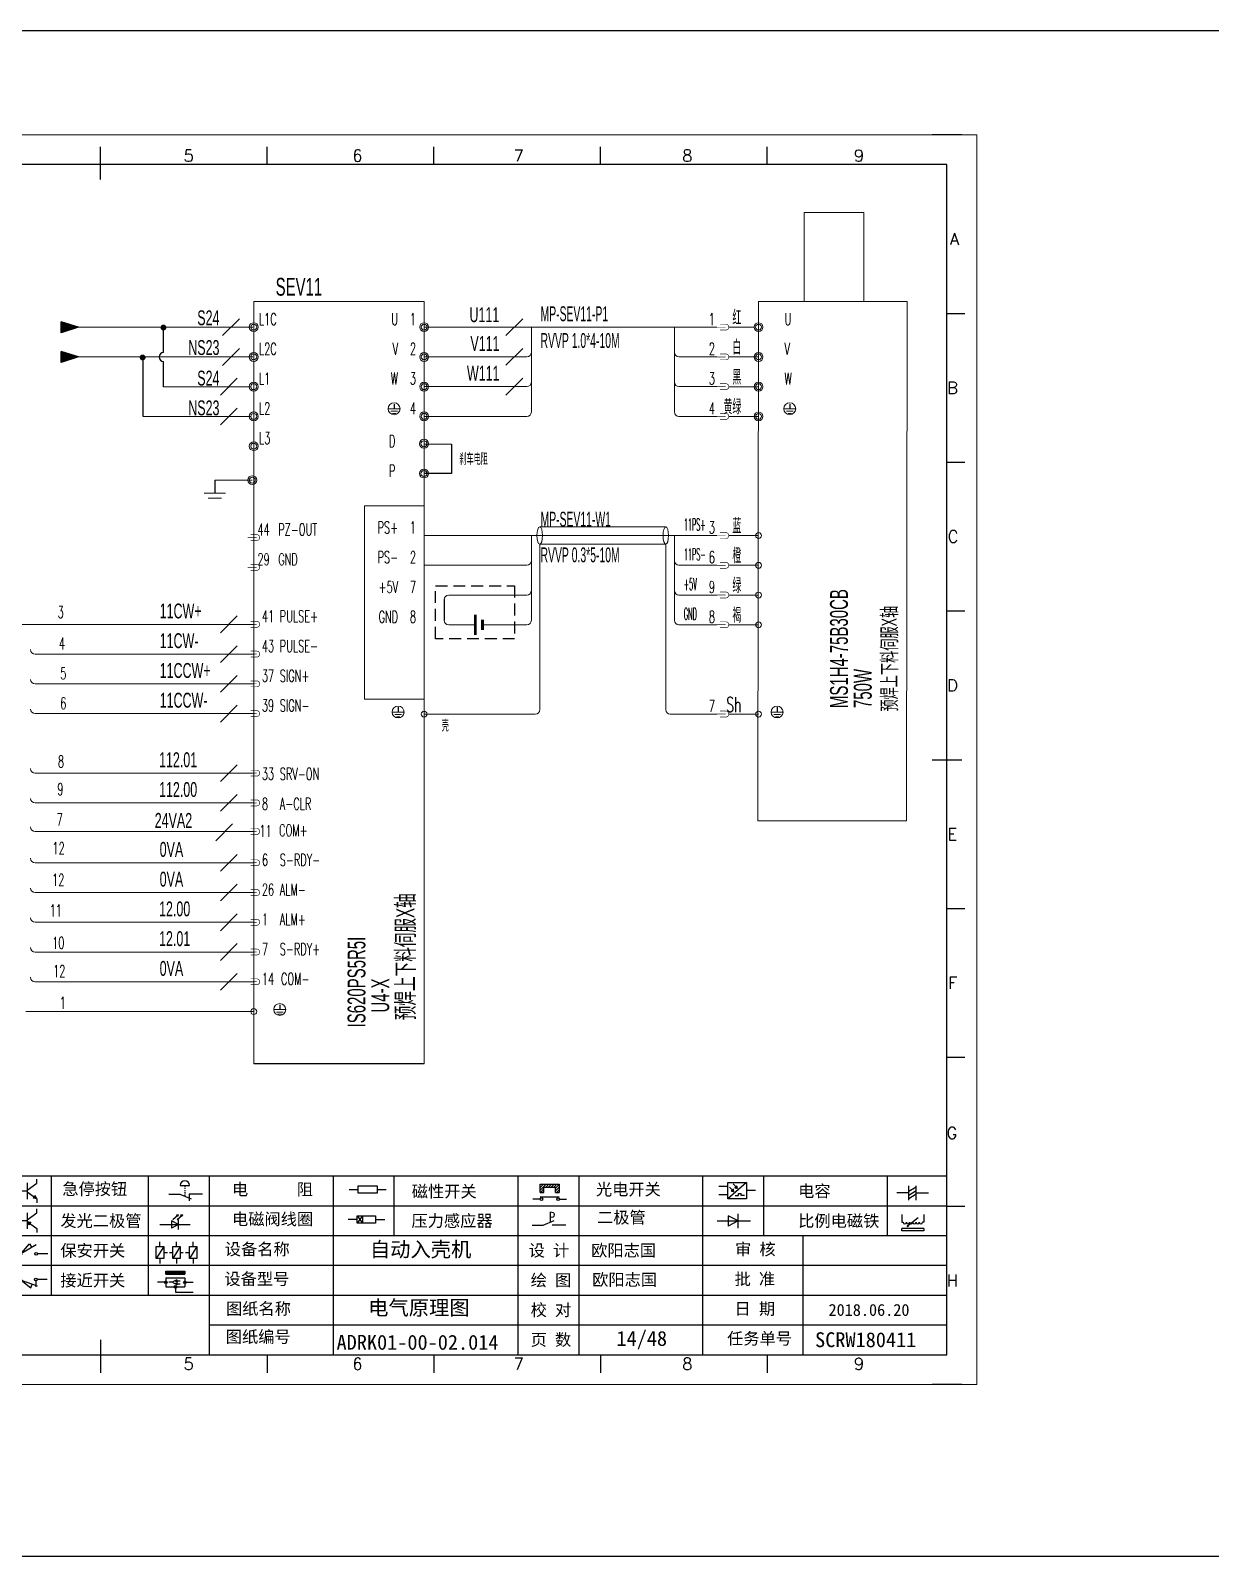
# Model space of a CAD drawing. Header units: millimetres. Extents: x 336 to 12810, y -1577 to 4105.
# Drawn here: x 8872 to 9070.3, y -364.4 to -108 of the extents above; entities that cross this region are included whole.
import ezdxf
from ezdxf.enums import TextEntityAlignment as Align

# ---------------------------------------------------------------- set-up
doc = ezdxf.new("R2010")
doc.units = ezdxf.units.MM
doc.linetypes.add('DASHED', pattern=[0.75, 0.5, -0.25])
doc.layers.add('AE_BOR', color=1, linetype='Continuous')
doc.layers.add('Dimension', color=3, linetype='Continuous', lineweight=13)
doc.styles.get("Standard").update_dxf_attribs({"font": ''})
doc.styles.add('WD', font='romans.shx', dxfattribs={"width": 0.8, "bigfont": 'gbcbig.shx'})
doc.styles.add('样式 8', font='arial.ttf', dxfattribs={"width": 0.6, "height": 2.5})
doc.styles.add('汉字', font='')
doc.styles.get('Standard').set_extended_font_data('SimSun')
doc.styles.get('汉字').set_extended_font_data('新宋体')

# ---------------------------------------------------------------- blocks, each defined once
blk = doc.blocks.new('磁性开关')
at = {"linetype": 'ByBlock'}
h = blk.add_hatch(dxfattribs=at)
h.set_pattern_fill('ANSI31', color=256, scale=0.1, style=0)
h.paths.add_polyline_path([(-1910.88, -776.69), (-1910.88, -775.29), (-1907.69, -775.29), (-1907.69, -776.69), (-1908.31, -776.69), (-1908.31, -775.79), (-1910.25, -775.79), (-1910.25, -776.69)])
for p, q in [((-1910.88, -776.69), (-1910.88, -775.29)), ((-1910.88, -775.29), (-1907.69, -775.29)), ((-1910.88, -776.69), (-1910.25, -776.69)), ((-1910.25, -776.69), (-1910.25, -775.79)), ((-1910.25, -775.79), (-1908.31, -775.79)), ((-1908.31, -776.69), (-1908.31, -775.79)), ((-1908.31, -776.69), (-1907.69, -776.69)), ((-1907.69, -775.29), (-1907.69, -776.69)), ((-1910.91, -777.81), (-1912.09, -777.81)), ((-1910.88, -777.39), (-1907.69, -777.39)), ((-1907.66, -777.81), (-1906.48, -777.81))]:
    blk.add_line(p, q, dxfattribs=at)
for centre in [(-1910.68, -777.81), (-1907.88, -777.81)]:
    blk.add_circle(centre, 0.225, dxfattribs=at)
blk = doc.blocks.new('光电开关')
at = {"linetype": 'ByBlock'}
h = blk.add_hatch(dxfattribs=at)
h.set_pattern_fill('ANSI31', color=256, scale=0.01, style=0)
h.set_pattern_definition([(45, (0.172267, 0), (-0.0224506403, 0.0224506403), [])])
h.paths.add_polyline_path([(-1882.44, -776.34), (-1882.5, -775.91), (-1882.68, -776.07)])
h.paths.add_polyline_path([(-1882.86, -776.23), (-1882.44, -776.34), (-1882.68, -776.07)])
h.paths.add_polyline_path([(-1883.05, -776.88), (-1883.11, -776.45), (-1883.29, -776.61)])
h.paths.add_polyline_path([(-1883.47, -776.77), (-1883.05, -776.88), (-1883.29, -776.61)])
for p, q in [((-1884.01, -775.96), (-1885.56, -775.96)), ((-1880.91, -775.3), (-1884.01, -778.05)), ((-1883.75, -776.09), (-1883.05, -776.88)), ((-1883.11, -776.45), (-1883.47, -776.77)), ((-1883.05, -776.88), (-1883.47, -776.77)), ((-1883.14, -775.55), (-1882.44, -776.34)), ((-1883.05, -776.88), (-1883.11, -776.45)), ((-1882.5, -775.91), (-1882.86, -776.23)), ((-1882.44, -776.34), (-1882.86, -776.23)), ((-1882.44, -776.34), (-1882.5, -775.91)), ((-1879.37, -776.67), (-1880.91, -776.67)), ((-1884.01, -777.39), (-1885.56, -777.39)), ((-1882.78, -777.47), (-1882.23, -777.47)), ((-1882.23, -777.47), (-1882.23, -777.14)), ((-1882.23, -777.14), (-1881.78, -777.14)), ((-1881.78, -777.47), (-1881.78, -777.14)), ((-1881.23, -777.47), (-1881.78, -777.47))]:
    blk.add_line(p, q, dxfattribs=at)
blk.add_lwpolyline([(-1884.01, -775.3), (-1880.91, -775.3), (-1880.91, -778.05), (-1884.01, -778.05)], close=True, dxfattribs=at)
blk = doc.blocks.new('电磁阀线圈')
at = {"linetype": 'ByBlock'}
for p, q in [((-1854.61, -796.54), (-1856.17, -796.54)), ((-1854.61, -795.92), (-1853.75, -797.16)), ((-1853.75, -795.92), (-1854.61, -797.16)), ((-1853.75, -795.92), (-1853.75, -797.16)), ((-1851.53, -796.54), (-1849.97, -796.54))]:
    blk.add_line(p, q, dxfattribs=at)
blk.add_lwpolyline([(-1854.61, -795.92), (-1851.53, -795.92), (-1851.53, -797.16), (-1854.61, -797.16)], close=True, dxfattribs=at)
blk = doc.blocks.new('压力感应器')
at = {"linetype": 'ByBlock'}
for p, q in [((-1817.44, -777.73), (-1815.59, -777.73)), ((-1815.59, -777.73), (-1813.71, -776.93)), ((-1811.78, -777.73), (-1814.05, -777.73))]:
    blk.add_line(p, q, dxfattribs=at)
at = {"linetype": 'ByBlock', "insert": (-1814.65, -775.48), "char_height": 1.68, "width": 1.2242, "attachment_point": 1}
blk.add_mtext('{\\fNSimSun|b0|i0|c134|p49;P}', dxfattribs=at)
blk = doc.blocks.new('二极管')
at = {"linetype": 'ByBlock'}
for p, q in [((-1787.52, -776.77), (-1781.92, -776.77)), ((-1783.97, -776.77), (-1785.69, -775.9)), ((-1785.69, -775.9), (-1785.69, -777.65)), ((-1783.97, -776.77), (-1785.69, -777.65)), ((-1783.97, -777.99), (-1783.97, -775.56))]:
    blk.add_line(p, q, dxfattribs=at)
blk = doc.blocks.new('NPN三极管')
at = {"linetype": 'ByBlock'}
for p, q in [((-1785.73, -781.97), (-1787.81, -781.97)), ((-1785.73, -780.61), (-1785.73, -783.32)), ((-1785.73, -781.82), (-1784.15, -780.66)), ((-1784.15, -780.66), (-1784.15, -779.98)), ((-1785.73, -782.11), (-1784.15, -783.27)), ((-1784.41, -782.73), (-1784.74, -783.18)), ((-1784.15, -783.27), (-1784.74, -783.18)), ((-1784.15, -783.27), (-1784.41, -782.73)), ((-1784.15, -783.27), (-1784.15, -783.96))]:
    blk.add_line(p, q, dxfattribs=at)
blk = doc.blocks.new('PNP三极管')
at = {"linetype": 'ByBlock'}
for p, q in [((-1784.9, -786.74), (-1786.98, -786.74)), ((-1784.9, -785.38), (-1784.9, -788.09)), ((-1784.9, -786.59), (-1783.32, -785.43)), ((-1784.9, -786.88), (-1783.32, -788.04)), ((-1784.9, -786.88), (-1784.31, -786.97)), ((-1784.9, -786.88), (-1784.64, -787.42)), ((-1784.31, -786.97), (-1784.64, -787.42)), ((-1783.32, -785.43), (-1783.32, -784.75)), ((-1783.32, -788.04), (-1783.32, -788.73))]:
    blk.add_line(p, q, dxfattribs=at)
blk = doc.blocks.new('常开行程开关')
at = {"linetype": 'ByBlock'}
for p, q in [((-1786.29, -792.3), (-1788.01, -792.3)), ((-1785.89, -792.17), (-1784.52, -790.62)), ((-1785.89, -792.17), (-1783.43, -790.72)), ((-1784.52, -790.62), (-1784.19, -791.17)), ((-1781.48, -792.3), (-1783.21, -792.3))]:
    blk.add_line(p, q, dxfattribs=at)
for centre in [(-1786.07, -792.3), (-1783.42, -792.3)]:
    blk.add_circle(centre, 0.219, dxfattribs=at)
blk = doc.blocks.new('常闭行程开关')
at = {"linetype": 'ByBlock'}
for p, q in [((-1786.34, -796.62), (-1788.07, -796.62)), ((-1785.93, -796.72), (-1783.25, -797.7)), ((-1785.93, -796.72), (-1784.3, -798)), ((-1784.3, -798), (-1784.08, -797.4)), ((-1783.48, -796.84), (-1783.48, -797.85)), ((-1781.54, -796.62), (-1783.26, -796.62))]:
    blk.add_line(p, q, dxfattribs=at)
for centre in [(-1786.12, -796.62), (-1783.48, -796.62)]:
    blk.add_circle(centre, 0.219, dxfattribs=at)
blk = doc.blocks.new('电容')
at = {"linetype": 'ByBlock'}
for p, q in [((-1756.08, -781.77), (-1758.13, -781.77)), ((-1756.08, -782.99), (-1756.08, -780.56)), ((-1754.86, -780.79), (-1756.08, -781.55)), ((-1754.86, -781.44), (-1756.08, -782.2)), ((-1754.86, -781.99), (-1756.08, -782.75)), ((-1754.86, -782.99), (-1754.86, -780.56)), ((-1754.86, -781.77), (-1752.81, -781.77))]:
    blk.add_line(p, q, dxfattribs=at)
blk = doc.blocks.new('发光二极管')
at = {"linetype": 'ByBlock'}
for p, q in [((-1758.01, -786.77), (-1752.89, -786.77)), ((-1754.84, -786.77), (-1756.04, -786.16)), ((-1756.04, -786.16), (-1756.04, -787.39)), ((-1754.84, -786.77), (-1756.04, -787.39)), ((-1755.78, -785.92), (-1754.89, -785.14)), ((-1754.89, -785.14), (-1755.2, -785.22)), ((-1755.2, -785.22), (-1755.01, -785.43)), ((-1755.08, -785.92), (-1754.18, -785.14)), ((-1754.89, -785.14), (-1755.01, -785.43)), ((-1754.84, -787.63), (-1754.84, -785.92)), ((-1754.18, -785.14), (-1754.49, -785.22)), ((-1754.49, -785.22), (-1754.31, -785.43)), ((-1754.18, -785.14), (-1754.31, -785.43))]:
    blk.add_line(p, q, dxfattribs=at)
blk = doc.blocks.new('比例电磁阀')
at = {"linetype": 'ByBlock'}
for p, q in [((-1757.26, -775.38), (-1757.26, -776.71)), ((-1757.26, -776.71), (-1757.05, -776.71)), ((-1754.5, -775.98), (-1756.35, -777.44)), ((-1753.58, -776.71), (-1753.8, -776.71)), ((-1753.58, -775.38), (-1753.58, -776.71)), ((-1753.6, -777.73), (-1757.25, -777.73)), ((-1757.25, -778.13), (-1757.25, -777.73)), ((-1753.6, -778.13), (-1757.25, -778.13)), ((-1756.35, -777.44), (-1756.25, -777.25)), ((-1756.35, -777.44), (-1756.15, -777.38)), ((-1756.15, -777.38), (-1756.25, -777.25)), ((-1753.6, -777.73), (-1753.6, -778.13))]:
    blk.add_line(p, q, dxfattribs=at)
for centre in [(-1756.78, -776.71), (-1756.24, -776.71), (-1755.7, -776.71), (-1755.15, -776.71), (-1754.61, -776.71), (-1754.07, -776.71)]:
    blk.add_arc(centre, 0.271, 180, 0, dxfattribs=at)
blk = doc.blocks.new('保安开关')
at = {"linetype": 'ByBlock'}
for p, q in [((-1757.33, -790.79), (-1758.6, -792.81)), ((-1757.96, -790.79), (-1757.96, -789.97)), ((-1757.33, -791.8), (-1756.72, -791.8)), ((-1756.35, -791.8), (-1755.89, -791.8)), ((-1754.54, -790.79), (-1755.81, -792.81)), ((-1755.17, -790.79), (-1755.17, -789.97)), ((-1754.52, -791.8), (-1754.06, -791.8)), ((-1753.69, -791.8), (-1753.08, -791.8)), ((-1751.75, -790.79), (-1753.02, -792.81)), ((-1752.39, -790.79), (-1752.39, -789.97)), ((-1757.96, -792.81), (-1757.96, -793.62)), ((-1755.17, -792.81), (-1755.17, -793.62)), ((-1752.39, -792.81), (-1752.39, -793.62))]:
    blk.add_line(p, q, dxfattribs=at)
for points in [[(-1758.6, -790.79), (-1757.33, -790.79), (-1757.33, -792.81), (-1758.6, -792.81)], [(-1755.81, -790.79), (-1754.54, -790.79), (-1754.54, -792.81), (-1755.81, -792.81)], [(-1753.02, -790.79), (-1751.75, -790.79), (-1751.75, -792.81), (-1753.02, -792.81)]]:
    blk.add_lwpolyline(points, close=True, dxfattribs=at)
blk = doc.blocks.new('接近开关')
at = {"linetype": 'ByBlock'}
h = blk.add_hatch(dxfattribs=at)
h.set_pattern_fill('ANSI31', color=256, scale=0.01, style=0)
h.set_pattern_definition([(45, (-89.131516, -30.795668), (-0.0224506403, 0.0224506403), [])])
h.paths.add_polyline_path([(-1516.96, -1123.35), (-1516.96, -1122.85), (-1513.76, -1122.85), (-1513.76, -1123.35)])
for p, q in [((-1516.96, -1123.35), (-1516.96, -1122.85)), ((-1516.96, -1122.85), (-1513.76, -1122.85)), ((-1513.76, -1122.85), (-1513.76, -1123.35)), ((-1517.18, -1124.71), (-1518.36, -1124.71)), ((-1516.96, -1123.35), (-1513.76, -1123.35)), ((-1516.96, -1123.95), (-1513.76, -1123.95)), ((-1516.96, -1123.95), (-1516.96, -1125.47)), ((-1516.96, -1125.47), (-1513.76, -1125.47)), ((-1515.91, -1124.71), (-1516.45, -1124.71)), ((-1515.11, -1124.31), (-1515.91, -1124.71)), ((-1515.11, -1125.11), (-1515.91, -1124.71)), ((-1515.33, -1124.53), (-1515.17, -1124.53)), ((-1515.33, -1124.88), (-1515.17, -1124.88)), ((-1515.25, -1124.45), (-1515.25, -1124.61)), ((-1515.11, -1124.31), (-1515.11, -1125.11)), ((-1515.11, -1124.48), (-1514.58, -1124.48)), ((-1515.11, -1124.94), (-1514.58, -1124.94)), ((-1513.76, -1123.95), (-1513.76, -1125.47)), ((-1513.54, -1124.71), (-1512.36, -1124.71)), ((-1515.36, -1125.69), (-1515.36, -1126.36)), ((-1515.36, -1126.36), (-1512.36, -1126.36))]:
    blk.add_line(p, q, dxfattribs=at)
for centre in [(-1516.96, -1124.71), (-1515.36, -1125.47), (-1513.76, -1124.71)]:
    blk.add_circle(centre, 0.225, dxfattribs=at)
blk = doc.blocks.new('电阻')
at = {"linetype": 'ByBlock'}
for p, q in [((-3.09, 0), (-1.57, 0)), ((1.57, 0), (3.09, 0))]:
    blk.add_line(p, q, dxfattribs=at)
blk.add_lwpolyline([(-1.57, 0.63), (1.57, 0.63), (1.57, -0.63), (-1.57, -0.63)], close=True, dxfattribs=at)
blk = doc.blocks.new('急停按钮')
at = {"linetype": 'ByBlock'}
for p, q in [((-1.86, 0), (0, 0)), ((0, 0), (1.88, -0.81)), ((0.06, 1.45), (1.61, 1.45)), ((0.83, 1.45), (0.83, 1.24)), ((0.83, 1.07), (0.83, 0.85)), ((0.83, 0.68), (0.83, 0.47)), ((0.83, 0.29), (0.83, 0.08)), ((3.81, 0), (1.54, 0)), ((1.54, 0), (1.54, -1.15)), ((0.83, -0.09), (0.83, -0.24))]:
    blk.add_line(p, q, dxfattribs=at)
blk.add_arc((0.83, 1.45), 0.774, 0, 180)
blk = doc.blocks.new('电控横A4')
for p, q in [((292, -5), (5, -5)), ((292, -205), (292, -5)), ((10.03, -205), (289.53, -205)), ((130.8, -205), (190.75, -205)), ((190.75, -205), (259.54, -205))]:
    blk.add_line(p, q)
at = {"linetype": 'ByBlock'}
for p, q in [((292, -175), (5, -175)), ((292, -180), (5, -180)), ((292, -185), (5, -185)), ((292, -190), (5, -190)), ((292, -195), (5, -195)), ((292, -200), (168.03, -200))]:
    blk.add_line(p, q, dxfattribs=at)
at = {"color": 0, "lineweight": -2}
for p, q in [((141.48, -175), (141.48, -195)), ((157.79, -175), (157.79, -195)), ((168.03, -175), (168.03, -204.92)), ((188.84, -175), (188.84, -185)), ((199.08, -175), (199.08, -185)), ((219.89, -175), (219.89, -185)), ((230.12, -175), (230.12, -185)), ((250.93, -175), (250.93, -185)), ((261.17, -175), (261.17, -185)), ((281.98, -175), (281.98, -185)), ((188.84, -185), (188.84, -204.92)), ((219.89, -185), (219.89, -205)), ((230.12, -185), (230.12, -205)), ((250.93, -185), (250.93, -205)), ((267.79, -185), (267.79, -205))]:
    blk.add_line(p, q, dxfattribs=at)
at = {"color": 0, "ltscale": 2}
for p, q in [((292, -205), (292, -183.55)), ((259.54, -205), (289.53, -205)), ((259.54, -205), (292, -205))]:
    blk.add_line(p, q, dxfattribs=at)
at = {"layer": 'AE_BOR', "color": 1, "lineweight": 15}
for p, q in [((0, 0), (297, 0)), ((297, 0), (297, -210)), ((297, -210), (0, -210))]:
    blk.add_line(p, q, dxfattribs=at)
at = {"layer": 'AE_BOR'}
for p, q in [((149.78, -5), (149.78, -2)), ((177.78, -5), (177.78, -2)), ((205.78, -5), (205.78, -2)), ((233.78, -5), (233.78, -2)), ((261.78, -5), (261.78, -2)), ((292, -30), (295, -30)), ((292, -55), (295, -55)), ((292, -80), (295, -80)), ((292, -130), (295, -130)), ((292, -155), (295, -155)), ((292, -180), (295, -180)), ((149.78, -205), (149.78, -208)), ((177.78, -205), (177.78, -208)), ((205.78, -205), (205.78, -208)), ((233.78, -205), (233.78, -208)), ((261.78, -205), (261.78, -208))]:
    blk.add_line(p, q, dxfattribs=at)
at = {"layer": 'AE_BOR', "color": 2, "lineweight": 30}
for p, q in [((149.78, -7.5), (149.78, -2.5)), ((289.5, -105), (294.5, -105)), ((149.78, -202.5), (149.78, -207.5)), ((149.78, -205), (149.78, -207.5))]:
    blk.add_line(p, q, dxfattribs=at)
at = {"layer": 'AE_BOR', "lineweight": 30}
for p, q in [((294.53, 0), (289.53, 0)), ((294.53, -210), (289.53, -210))]:
    blk.add_line(p, q, dxfattribs=at)
at = {"linetype": 'ByBlock'}
for name, p in [('NPN三极管', (1923.2, 604.5)), ('磁性开关', (2134.53, 598.96)), ('光电开关', (2139.22, 599.27)), ('电容', (2041.69, 603.98)), ('PNP三极管', (1922.37, 604.27)), ('发光二极管', (1917.72, 603.69)), ('电磁阀线圈', (2047.53, 614.3)), ('压力感应器', (2039.72, 594.52)), ('二极管', (2040.91, 594.27)), ('比例电磁阀', (2041.69, 593.98)), ('常开行程开关', (1922.37, 604.27)), ('保安开关', (1917.72, 603.98)), ('常闭行程开关', (1922.37, 604.27)), ('接近开关', (1677.72, 931.9))]:
    blk.add_blockref(name, p, dxfattribs=at)
for name, p in [('急停按钮', (163.12, -177.98)), ('电阻', (194.66, -177.22))]:
    blk.add_blockref(name, p)
at = {"char_height": 2, "attachment_point": 1, "style": '汉字'}
for s, insert in [('{\\fKaiTi_GB2312|b0|i0|c134|p49;急停按钮}', (143.35, -176.12)), ('{\\fKaiTi_GB2312|b0|i0|c134|p49;电      阻}', (171.86, -176.19)), ('{\\fKaiTi_GB2312|b0|i0|c134|p49;磁性开关}', (202.07, -176.53)), ('{\\fKaiTi_GB2312|b0|i0|c134|p49;光电开关}', (233.02, -176.19)), ('{\\fKaiTi_GB2312|b0|i0|c134|p49;电容}', (267, -176.48)), ('{\\fKaiTi_GB2312|b0|i0|c134|p49;发光二极管}', (143.02, -181.48)), ('{\\fKaiTi_GB2312|b0|i0|c134|p49;电磁阀线圈}', (171.86, -181.19)), ('{\\fKaiTi_GB2312|b0|i0|c134|p49;压力感应器}', (202.02, -181.47)), ('{\\fKaiTi_GB2312|b0|i0|c134|p49;二极管}', (233.2, -180.91)), ('{\\fKaiTi_GB2312|b0|i0|c134|p49;比例电磁铁}', (267, -181.48)), ('{\\fKaiTi_GB2312|b0|i0|c134|p49;保安开关}', (143.02, -186.48)), ('设备名称', (170.65, -186.24)), ('{\\fKaiTi_GB2312|b0|i0|c134|p0;设 计}', (221.72, -186.46)), ('{\\fKaiTi_GB2312|b0|i0|c134|p0;审 核}', (256.39, -186.25)), ('{\\fKaiTi_GB2312|b0|i0|c134|p49;接近开关}', (143.02, -191.48)), ('设备型号', (170.58, -191.24)), ('{\\fKaiTi_GB2312|b0|i0|c134|p0;绘 图}', (222.05, -191.46)), ('{\\fKaiTi_GB2312|b0|i0|c134|p0;批 准}', (256.32, -191.25)), ('图纸名称', (170.86, -196.24)), ('{\\fKaiTi_GB2312|b0|i0|c134|p0;校 对}', (222.05, -196.46)), ('{\\fKaiTi_GB2312|b0|i0|c134|p0;日 期}', (256.32, -196.25)), ('图纸编号', (170.81, -200.96)), ('{\\fKaiTi_GB2312|b0|i0|c134|p0;页 数}', (222.05, -201.46)), ('任务单号', (255.06, -201.25))]:
    blk.add_mtext(s, dxfattribs=dict(at, insert=insert))
at = {"insert": (272.1, -196.45), "char_height": 2, "width": 60.2542, "attachment_point": 1}
blk.add_mtext('{\\fKaiTi_GB2312|b0|i0|c134|p49;2018.06.20}', dxfattribs=at)
at = {"layer": 'AE_BOR', "style": 'WD'}
for s, p in [('5', (164.59, -4.5)), ('6', (192.94, -4.5)), ('7', (220.04, -4.5)), ('8', (248.37, -4.5)), ('9', (277.23, -4.5)), ('5', (164.59, -207.5)), ('6', (192.94, -207.5)), ('7', (220.04, -207.5)), ('8', (248.37, -207.5)), ('9', (277.23, -207.5))]:
    blk.add_text(s, height=2, dxfattribs=at).set_placement(p, align=Align.CENTER)
for s, p in [('A', (294.03, -17.5)), ('B', (293.84, -42.5)), ('C', (293.93, -67.5)), ('D', (293.84, -92.5)), ('E', (293.74, -117.5)), ('F', (293.74, -142.5)), ('F', (293.74, -142.5)), ('G', (293.74, -167.72)), ('H', (293.84, -192.5))]:
    blk.add_text(s, height=2, dxfattribs=at).set_placement(p, align=Align.MIDDLE_RIGHT)

msp = doc.modelspace()

# ---------------------------------------------------------------- hatches: boundary and pattern name
for points in [[(8877.157, -158.756), (8877.157, -156.886), (8880.076, -157.821)], [(8877.157, -163.756), (8877.157, -161.886), (8880.076, -162.821)]]:
    msp.add_hatch(color=256).paths.add_polyline_path(points)
at = {"lineweight": -2}
h = msp.add_hatch(color=0, dxfattribs=at)
edge = h.paths.add_edge_path()
edge.add_arc((8894.332, -157.877), 0.5, 0, 360)
h = msp.add_hatch(color=0, dxfattribs=at)
edge = h.paths.add_edge_path()
edge.add_arc((8890.827, -162.901), 0.5, 0, 360)

# ---------------------------------------------------------------- linework, layer by layer
for p, q in [((8880.076, -157.821), (8877.157, -156.886)), ((8877.157, -158.756), (8877.157, -156.886)), ((8880.076, -157.821), (8877.157, -158.756)), ((8894.327, -162.085), (8894.327, -157.821)), ((8880.076, -162.821), (8877.157, -161.886)), ((8877.157, -163.756), (8877.157, -161.886)), ((8880.076, -162.821), (8877.157, -163.756)), ((8890.91, -172.808), (8890.91, -162.821)), ((8894.327, -167.808), (8894.327, -163.557)), ((8933.082, -170.723), (8933.082, -171.513)), ((8999.572, -170.723), (8999.572, -171.513)), ((8938.135, -177.401), (8942.72, -177.471)), ((8942.72, -177.471), (8942.72, -182.401)), ((8902.95, -183.513), (8902.95, -185.694)), ((8942.72, -182.401), (8938.135, -182.401)), ((8941.512, -203.57), (8941.512, -207.07)), ((8933.767, -221.688), (8933.767, -222.478)), ((8997.448, -221.688), (8997.448, -222.478)), ((8913.875, -271.672), (8913.875, -272.462)), ((8938.135, -281.609), (8909.507, -281.609))]:
    msp.add_line(p, q)
at = {"lineweight": 0}
for p, q in [((8909.375, -157.821), (8880.076, -157.821)), ((8938.135, -157.804), (8987.332, -157.804)), ((8956.15, -172.054), (8956.15, -157.804)), ((8980.199, -172.054), (8980.199, -157.804)), ((8989.332, -157.804), (8993.574, -157.804)), ((8909.375, -162.821), (8880.076, -162.821)), ((8938.135, -162.804), (8955.4, -162.804)), ((8987.332, -162.804), (8980.949, -162.804)), ((8994.324, -162.804), (8989.332, -162.804)), ((8909.007, -167.808), (8894.327, -167.808)), ((8938.135, -167.804), (8955.4, -167.804)), ((8987.332, -167.804), (8980.949, -167.804)), ((8994.324, -167.808), (8989.332, -167.808)), ((8932.188, -171.52), (8933.976, -171.52)), ((8998.678, -171.52), (9000.466, -171.52)), ((8909.007, -172.808), (8890.91, -172.808)), ((8932.52, -171.948), (8933.644, -171.948)), ((8932.805, -172.295), (8933.379, -172.295)), ((8938.135, -172.804), (8955.4, -172.804)), ((8987.332, -172.804), (8980.949, -172.804)), ((8994.324, -172.812), (8989.332, -172.812)), ((8999.01, -171.948), (9000.134, -171.948)), ((8999.296, -172.295), (8999.869, -172.295)), ((8909.257, -183.513), (8902.95, -183.513)), ((8901.161, -185.708), (8904.738, -185.708)), ((8901.826, -186.566), (8904.074, -186.566)), ((8957.579, -191.356), (8978.74, -191.355)), ((8987.332, -192.82), (8938.135, -192.82)), ((8956.15, -207.07), (8956.15, -192.82)), ((8957.559, -194.285), (8957.559, -222.078)), ((8957.559, -194.285), (8978.74, -194.285)), ((8978.74, -194.285), (8978.74, -222.07)), ((8980.199, -207.07), (8980.199, -192.82)), ((8994.324, -192.824), (8989.332, -192.824)), ((8938.135, -197.82), (8955.4, -197.82)), ((8987.332, -197.82), (8980.949, -197.82)), ((8994.324, -197.828), (8989.332, -197.828)), ((8942.262, -202.82), (8955.4, -202.82)), ((8987.332, -202.82), (8980.949, -202.82)), ((8994.324, -202.828), (8989.332, -202.828)), ((8946.74, -207.82), (8942.262, -207.82)), ((8947.936, -207.82), (8955.4, -207.82)), ((8987.332, -207.82), (8980.949, -207.82)), ((8994.324, -207.828), (8989.332, -207.828)), ((8932.873, -222.485), (8934.661, -222.485)), ((8933.205, -222.914), (8934.329, -222.914)), ((8938.135, -222.828), (8956.809, -222.828)), ((8987.332, -222.82), (8979.49, -222.82)), ((8994.324, -222.828), (8989.332, -222.828)), ((8996.554, -222.485), (8998.343, -222.485)), ((8996.886, -222.914), (8998.01, -222.914)), ((8933.49, -223.26), (8934.064, -223.26)), ((8997.172, -223.26), (8997.745, -223.26)), ((8909.507, -247.812), (8872.762, -247.812)), ((8909.507, -252.816), (8872.762, -252.816)), ((8909.507, -257.804), (8872.762, -257.804)), ((8909.507, -262.808), (8872.762, -262.808)), ((8909.507, -267.808), (8872.742, -267.808)), ((8909.507, -272.812), (8871.198, -272.812)), ((8914.769, -272.469), (8912.98, -272.469)), ((8914.437, -272.898), (8913.313, -272.898)), ((8914.151, -273.244), (8913.578, -273.244))]:
    msp.add_line(p, q, dxfattribs=at)
at = {"color": 3, "lineweight": 0}
for p, q in [((8909.507, -207.745), (8852.136, -207.745)), ((8909.507, -212.745), (8872.762, -212.745)), ((8909.507, -217.745), (8872.762, -217.745)), ((8872.762, -222.745), (8909.507, -222.745)), ((8872.762, -232.745), (8909.507, -232.745)), ((8872.762, -237.749), (8909.507, -237.749)), ((8872.762, -242.544), (8909.507, -242.544))]:
    msp.add_line(p, q, dxfattribs=at)
at = {"color": 1}
msp.add_lwpolyline([(8713.982, -107.963), (10178.33, -107.963), (10178.33, -364.374), (8713.982, -364.374)], close=True, dxfattribs=at)
at = {"lineweight": 0}
for points in [[(9002.005, -138.521), (9012.005, -138.521), (9012.005, -153.521), (9002.005, -153.521)], [(8994.324, -153.521), (9019.324, -153.521), (9019.207, -240.772), (8994.207, -240.772)], [(8938.135, -187.82), (8928.135, -187.82), (8928.135, -220.32), (8938.135, -220.32)]]:
    msp.add_lwpolyline(points, close=True, dxfattribs=at)
msp.add_lwpolyline([(8909.507, -281.609), (8909.507, -153.521), (8938.135, -153.521), (8938.135, -281.609)], dxfattribs=at)
at = {"color": 3, "lineweight": 0, "const_width": 0.1, "flags": 128}
for points in [[(8988.832, -157.804), (8987.332, -157.804)], [(8988.832, -162.804), (8987.332, -162.804)], [(8988.832, -167.804), (8987.332, -167.804)], [(8988.832, -172.804), (8987.332, -172.804)], [(8910.007, -193.17), (8908.507, -193.17)], [(8988.832, -192.82), (8987.332, -192.82)], [(8910.007, -198.17), (8908.507, -198.17)], [(8988.832, -197.82), (8987.332, -197.82)], [(8988.832, -202.82), (8987.332, -202.82)], [(8910.007, -207.745), (8908.507, -207.745)], [(8988.832, -207.82), (8987.332, -207.82)], [(8910.007, -212.745), (8908.507, -212.745)], [(8910.007, -217.745), (8908.507, -217.745)], [(8910.007, -222.745), (8908.507, -222.745)], [(8988.832, -222.82), (8987.332, -222.82)], [(8910.007, -232.745), (8908.507, -232.745)], [(8910.007, -237.749), (8908.507, -237.749)], [(8910.007, -242.544), (8908.507, -242.544)], [(8910.007, -247.812), (8908.507, -247.812)], [(8910.007, -252.816), (8908.507, -252.816)], [(8910.007, -257.804), (8908.507, -257.804)], [(8910.007, -262.808), (8908.507, -262.808)], [(8910.007, -267.808), (8908.507, -267.808)]]:
    msp.add_lwpolyline(points, dxfattribs=at)
for points in [[(8987.832, -157.304), (8988.832, -157.304, -1), (8988.832, -158.304), (8987.832, -158.304)], [(8987.832, -162.304), (8988.832, -162.304, -1), (8988.832, -163.304), (8987.832, -163.304)], [(8987.832, -167.304), (8988.832, -167.304, -1), (8988.832, -168.304), (8987.832, -168.304)], [(8987.832, -172.304), (8988.832, -172.304, -1), (8988.832, -173.304), (8987.832, -173.304)], [(8987.832, -192.32), (8988.832, -192.32, -1), (8988.832, -193.32), (8987.832, -193.32)], [(8909.007, -192.67), (8910.007, -192.67, -1), (8910.007, -193.67), (8909.007, -193.67)], [(8987.832, -197.32), (8988.832, -197.32, -1), (8988.832, -198.32), (8987.832, -198.32)], [(8909.007, -197.67), (8910.007, -197.67, -1), (8910.007, -198.67), (8909.007, -198.67)], [(8987.832, -202.32), (8988.832, -202.32, -1), (8988.832, -203.32), (8987.832, -203.32)], [(8909.007, -207.245), (8910.007, -207.245, -1), (8910.007, -208.245), (8909.007, -208.245)], [(8987.832, -207.32), (8988.832, -207.32, -1), (8988.832, -208.32), (8987.832, -208.32)], [(8909.007, -212.245), (8910.007, -212.245, -1), (8910.007, -213.245), (8909.007, -213.245)], [(8909.007, -217.245), (8910.007, -217.245, -1), (8910.007, -218.245), (8909.007, -218.245)], [(8909.007, -222.245), (8910.007, -222.245, -1), (8910.007, -223.245), (8909.007, -223.245)], [(8987.832, -222.32), (8988.832, -222.32, -1), (8988.832, -223.32), (8987.832, -223.32)], [(8909.007, -232.245), (8910.007, -232.245, -1), (8910.007, -233.245), (8909.007, -233.245)], [(8909.007, -237.249), (8910.007, -237.249, -1), (8910.007, -238.249), (8909.007, -238.249)], [(8909.007, -242.044), (8910.007, -242.044, -1), (8910.007, -243.044), (8909.007, -243.044)], [(8909.007, -247.312), (8910.007, -247.312, -1), (8910.007, -248.312), (8909.007, -248.312)], [(8909.007, -252.316), (8910.007, -252.316, -1), (8910.007, -253.316), (8909.007, -253.316)], [(8909.007, -257.304), (8910.007, -257.304, -1), (8910.007, -258.304), (8909.007, -258.304)], [(8909.007, -262.308), (8910.007, -262.308, -1), (8910.007, -263.308), (8909.007, -263.308)], [(8909.007, -267.308), (8910.007, -267.308, -1), (8910.007, -268.308), (8909.007, -268.308)]]:
    msp.add_lwpolyline(points, format="xyb", dxfattribs=at)
at = {"color": 6, "linetype": 'DASHED', "ltscale": 4}
msp.add_lwpolyline([(8940.053, -201.258), (8953.339, -201.258), (8953.339, -210.157), (8940.053, -210.157)], close=True, dxfattribs=at)
at = {"color": 3}
for points in [[(8946.74, -206.122, 0.5, 0.5, 0), (8946.74, -209.518, 2, 2, 0)], [(8947.936, -206.971, 0.5, 0.5, 0), (8947.936, -208.669, 2, 2, 0)]]:
    msp.add_lwpolyline(points, format="xyseb", dxfattribs=at)
at = {"lineweight": 0}
for centre, radius in [((8909.507, -157.804), 0.75), ((8909.507, -157.804), 0.5), ((8938.135, -157.804), 0.75), ((8938.135, -157.804), 0.5), ((8994.324, -157.804), 0.75), ((8994.324, -157.804), 0.5), ((8909.507, -162.804), 0.75), ((8909.507, -162.804), 0.5), ((8938.135, -162.804), 0.75), ((8938.135, -162.804), 0.5), ((8994.324, -162.804), 0.75), ((8994.324, -162.804), 0.5), ((8909.507, -167.808), 0.75), ((8909.507, -167.808), 0.5), ((8938.135, -167.804), 0.75), ((8938.135, -167.804), 0.5), ((8994.324, -167.808), 0.75), ((8994.324, -167.808), 0.5), ((8933.082, -171.513), 1), ((8999.572, -171.513), 1), ((8909.507, -172.808), 0.75), ((8909.507, -172.808), 0.5), ((8938.135, -172.804), 0.75), ((8938.135, -172.804), 0.5), ((8994.324, -172.812), 0.75), ((8994.324, -172.812), 0.5), ((8938.101, -177.401), 0.75), ((8938.101, -177.401), 0.5), ((8909.507, -177.812), 0.75), ((8909.507, -177.812), 0.5), ((8938.101, -182.401), 0.75), ((8938.101, -182.401), 0.5), ((8909.257, -183.513), 0.75), ((8909.257, -183.513), 0.5), ((8994.324, -192.824), 0.5), ((8994.324, -197.828), 0.5), ((8994.324, -202.828), 0.5), ((8994.324, -207.828), 0.5), ((8933.767, -222.478), 1), ((8938.135, -222.828), 0.5), ((8994.324, -222.828), 0.5), ((8997.448, -222.478), 1), ((8913.875, -272.462), 1), ((8909.507, -272.812), 0.5)]:
    msp.add_circle(centre, radius, dxfattribs=at)
msp.add_arc((8894.327, -162.821), 0.736, 90, 270)
for centre, start, end in [((8955.4, -162.054), 270, 0), ((8980.949, -162.054), 180, 270), ((8955.4, -167.054), 270, 0), ((8980.949, -167.054), 180, 270), ((8955.4, -172.054), 270, 0), ((8980.949, -172.054), 180, 270), ((8955.4, -197.07), 270, 0), ((8980.949, -197.07), 180, 270), ((8955.4, -202.07), 270, 0), ((8980.949, -202.07), 180, 270), ((8942.262, -203.57), 90, 180), ((8942.262, -207.07), 180, 270), ((8955.4, -207.07), 270, 0), ((8980.949, -207.07), 180, 270), ((8956.809, -222.078), 270, 0), ((8979.49, -222.07), 180, 270), ((8872.742, -267.058), 180, 270)]:
    msp.add_arc(centre, 0.75, start, end, dxfattribs=at)
at = {"color": 3, "lineweight": 0}
for centre in [(8872.762, -211.995), (8872.762, -216.995), (8872.762, -221.995), (8872.762, -231.995), (8872.762, -236.999), (8872.762, -241.794), (8872.762, -247.062), (8872.762, -252.066), (8872.762, -257.054), (8872.762, -262.058)]:
    msp.add_arc(centre, 0.75, 180, 270, dxfattribs=at)
at = {"lineweight": 0}
msp.add_ellipse((8957.559, -192.82), major_axis=(0, 1.465), ratio=0.3169375, dxfattribs=at)
at = {"lineweight": 0, "extrusion": (0, 0, -1)}
msp.add_ellipse((8978.74, -192.82), major_axis=(0, 1.465), ratio=0.3169375, dxfattribs=at)
at = {"layer": 'Dimension', "lineweight": 0}
for p, q in [((8904.267, -159.235), (8907.096, -156.407)), ((8951.875, -159.218), (8954.703, -156.39)), ((8904.267, -164.235), (8907.096, -161.407)), ((8951.875, -164.218), (8954.703, -161.39)), ((8903.9, -169.222), (8906.728, -166.394)), ((8951.875, -169.218), (8954.703, -166.39)), ((8903.9, -174.222), (8906.728, -171.394)), ((8903.9, -209.159), (8906.728, -206.33)), ((8903.9, -214.159), (8906.728, -211.33)), ((8903.9, -219.159), (8906.728, -216.33)), ((8903.9, -224.159), (8906.728, -221.33)), ((8903.9, -234.159), (8906.728, -231.33)), ((8903.9, -239.163), (8906.728, -236.334)), ((8903.129, -244.101), (8905.957, -241.273)), ((8903.9, -249.226), (8906.728, -246.398)), ((8903.9, -254.23), (8906.728, -251.402)), ((8903.9, -259.218), (8906.728, -256.39)), ((8903.9, -264.222), (8906.728, -261.394)), ((8903.9, -269.222), (8906.728, -266.394))]:
    msp.add_line(p, q, dxfattribs=at)

# ---------------------------------------------------------------- block references
msp.add_blockref('电控横A4', (8733.986, -125.494))

# ---------------------------------------------------------------- texts
at = {"lineweight": 0, "style": 'WD', "width": 0.6}
for s, p in [('L1C', (8910.375, -157.454)), ('1', (8985.97, -157.446)), ('U', (8998.692, -157.454)), ('L2C', (8910.375, -162.454)), ('2', (8985.97, -162.446)), ('V', (8998.692, -162.454)), ('L1', (8910.375, -167.458)), ('3', (8985.97, -167.45)), ('W', (8998.692, -167.458)), ('L2', (8910.375, -172.458)), ('4', (8985.97, -172.454)), ('L3', (8910.375, -177.462)), ('刹车电阻', (8944.055, -180.95)), ('44', (8910.125, -192.82)), ('PZ-OUT', (8913.625, -192.82)), ('3', (8985.97, -192.466)), ('29', (8910.125, -197.82)), ('GND', (8913.625, -197.82)), ('6', (8985.97, -197.47)), ('9', (8985.97, -202.47)), ('41', (8910.875, -207.395)), ('PULSE+', (8913.875, -207.395)), ('8', (8985.97, -207.47)), ('43', (8910.875, -212.395)), ('PULSE-', (8913.875, -212.395)), ('37', (8910.875, -217.395)), ('SIGN+', (8913.875, -217.395)), ('39', (8910.875, -222.395)), ('SIGN-', (8913.875, -222.395)), ('7', (8985.97, -222.47)), ('33', (8910.875, -233.883)), ('SRV-ON ', (8913.875, -233.883)), ('8', (8910.875, -238.887)), ('A-CLR ', (8913.875, -238.887)), ('11', (8910.468, -243.47)), ('COM+', (8913.764, -243.361)), ('6', (8910.875, -248.318)), ('S-RDY-', (8913.875, -248.318)), ('26', (8910.875, -253.322)), ('ALM- ', (8913.875, -253.322)), ('1', (8910.875, -258.31)), ('ALM+', (8913.875, -258.31)), ('7', (8910.875, -263.314)), ('S-RDY+', (8913.875, -263.314)), ('14', (8910.875, -268.314)), ('COM-', (8914.087, -268.314))]:
    msp.add_text(s, height=2, dxfattribs=at).set_placement(p)
for s, height, p in [('U', 2, (8933.767, -157.454)), ('1', 2, (8936.767, -157.446)), ('红', 2.5, (8991.436, -157.454)), ('V', 2, (8933.767, -162.454)), ('2', 2, (8936.767, -162.446)), ('白', 2.5, (8991.436, -162.454)), ('W', 2, (8933.767, -167.454)), ('3', 2, (8936.767, -167.45)), ('黑', 2.5, (8991.436, -167.458)), ('4', 2, (8936.767, -172.454)), ('黄绿', 2.5, (8991.436, -172.458)), ('D', 2, (8933.326, -177.961)), ('P', 2, (8933.326, -182.961)), ('3', 2, (8877.588, -206.686)), ('4', 2, (8877.78, -211.944)), ('5', 2, (8878.005, -216.977)), ('6', 2, (8878.005, -222.011)), ('Sh', 2.5, (8991.436, -222.474)), ('8', 2, (8877.631, -231.785)), ('9', 2, (8877.533, -236.423)), ('7', 2, (8877.394, -241.547)), ('12', 2, (8877.723, -246.366)), ('12', 2, (8877.667, -251.683)), ('11', 2, (8877.27, -256.809)), ('10', 2, (8877.703, -262.25)), ('12', 2, (8877.858, -267.011)), ('1', 2, (8877.924, -272.325))]:
    msp.add_text(s, height=height, dxfattribs=at).set_placement(p, align=Align.RIGHT)
at = {"color": 6, "lineweight": 0, "style": 'WD', "width": 0.6}
for s, height, p in [('蓝', 2.5, (8991.436, -192.474)), ('PS+', 2, (8933.767, -192.47)), ('1', 2, (8936.767, -192.47)), ('橙', 2.5, (8991.436, -197.474)), ('PS-', 2, (8933.767, -197.47)), ('2', 2, (8936.767, -197.47)), ('绿', 2.5, (8991.436, -202.474)), ('+5V', 2, (8933.767, -202.47)), ('7', 2, (8936.767, -202.47)), ('褐', 2.5, (8991.436, -207.474)), ('GND', 2, (8933.767, -207.474)), ('8', 2, (8936.767, -207.474)), ('壳', 2, (8942.27, -225.756))]:
    msp.add_text(s, height=height, dxfattribs=at).set_placement(p, align=Align.RIGHT)
at = {"color": 6, "lineweight": 0}
for s, height, style, width, p in [('11PS+', 2, 'WD', 0.4, (8981.768, -191.974)), ('11PS-', 2, 'WD', 0.4, (8981.768, -196.974)), ('+5V', 2, 'WD', 0.4, (8981.768, -201.974)), ('GND', 2, 'WD', 0.4, (8981.768, -206.974)), ('112.01', 2.5, '样式 8', 0.6, (8893.589, -231.745)), ('112.00', 2.5, '样式 8', 0.6, (8893.589, -236.749))]:
    msp.add_text(s, height=height, dxfattribs=dict(at, style=style, width=width)).set_placement(p)
msp.add_text('14/48', height=2.5).set_placement((8970.454, -328.982))
at = {"attachment_point": 1}
for s, width, insert, char_height in [('自动入壳机', 22.80454, (8929.015, -311.521), 2.5), ('欧阳志国', 22.80454, (8966.197, -311.942), 2), ('欧阳志国', 22.80454, (8966.369, -316.858), 2), ('电气原理图', 22.80454, (8928.73, -321.33), 2.5), ('ADRK01-00-02.014', 32.99572, (8923.42, -327.131), 2.5), ('SCRW180411', 32.99572, (9003.83, -326.7), 2.5)]:
    msp.add_mtext_dynamic_manual_height_columns(s, width=width, gutter_width=12.5, heights=[0], dxfattribs=dict(at, insert=insert, char_height=char_height))
at = {"layer": 'Dimension', "lineweight": 0, "style": '样式 8', "width": 0.6}
for s, height, p in [('SEV11', 3, (8913.181, -152.521)), ('24VA2', 2.5, (8892.863, -241.939))]:
    msp.add_text(s, height=height, dxfattribs=at).set_placement(p)
for s, p in [('S24', (8903.741, -157.482)), ('U111', (8950.763, -156.965)), ('NS23', (8903.741, -162.482)), ('V111', (8950.804, -161.804)), ('S24', (8903.741, -167.618)), ('W111', (8950.804, -166.804)), ('NS23', (8903.741, -172.618))]:
    msp.add_text(s, height=2.5, dxfattribs=at).set_placement(p, align=Align.RIGHT)
at = {"layer": 'Dimension', "color": 3, "lineweight": 0, "style": '样式 8'}
for s, width, p in [('MP-SEV11-P1', 0.5, (8957.695, -156.804)), ('MP-SEV11-W1', 0.5, (8957.695, -191.32)), ('0VA', 0.6, (8893.695, -246.812)), ('0VA', 0.6, (8893.695, -251.816)), ('0VA', 0.6, (8893.695, -266.808))]:
    msp.add_text(s, height=2.5, dxfattribs=dict(at, width=width)).set_placement(p)
at = {"layer": 'Dimension', "color": 1, "lineweight": 0, "style": '样式 8', "width": 0.5}
for s, p in [('RVVP 1.0*4-10M', (8957.695, -158.804)), ('RVVP 0.3*5-10M', (8957.695, -194.82))]:
    msp.add_text(s, height=2.5, dxfattribs=at).set_placement(p, align=Align.TOP_LEFT)
at = {"layer": 'Dimension', "color": 6, "lineweight": 0, "style": '样式 8', "width": 0.6}
for s, p in [('MS1H4-75B30CB', (9009.341, -221.813)), ('IS620PS5R5I', (8928.269, -275.475))]:
    msp.add_text(s, height=3, rotation=90, dxfattribs=at).set_placement(p)
for s, p in [('11CW+', (8893.695, -206.745)), ('11CW-', (8893.695, -211.745)), ('11CCW+', (8893.695, -216.745)), ('11CCW-', (8893.695, -221.745)), ('12.00', (8893.589, -256.804)), ('12.01', (8893.589, -261.808))]:
    msp.add_text(s, height=2.5, dxfattribs=at).set_placement(p)
at = {"layer": 'Dimension', "color": 3, "lineweight": 0, "style": '样式 8', "width": 0.6}
msp.add_text('预焊上下料伺服X轴', height=2.5, rotation=90, dxfattribs=at).set_placement((9017.538, -222.405))
at = {"layer": 'Dimension', "lineweight": 0, "style": '样式 8', "width": 0.6}
for s, p in [('750W', (9013.341, -221.813)), ('预焊上下料伺服X轴', (8936.466, -274.267)), ('U4-X', (8932.269, -272.975))]:
    msp.add_text(s, height=3, rotation=90, dxfattribs=at).set_placement(p)

doc.saveas('drawing.dxf')
